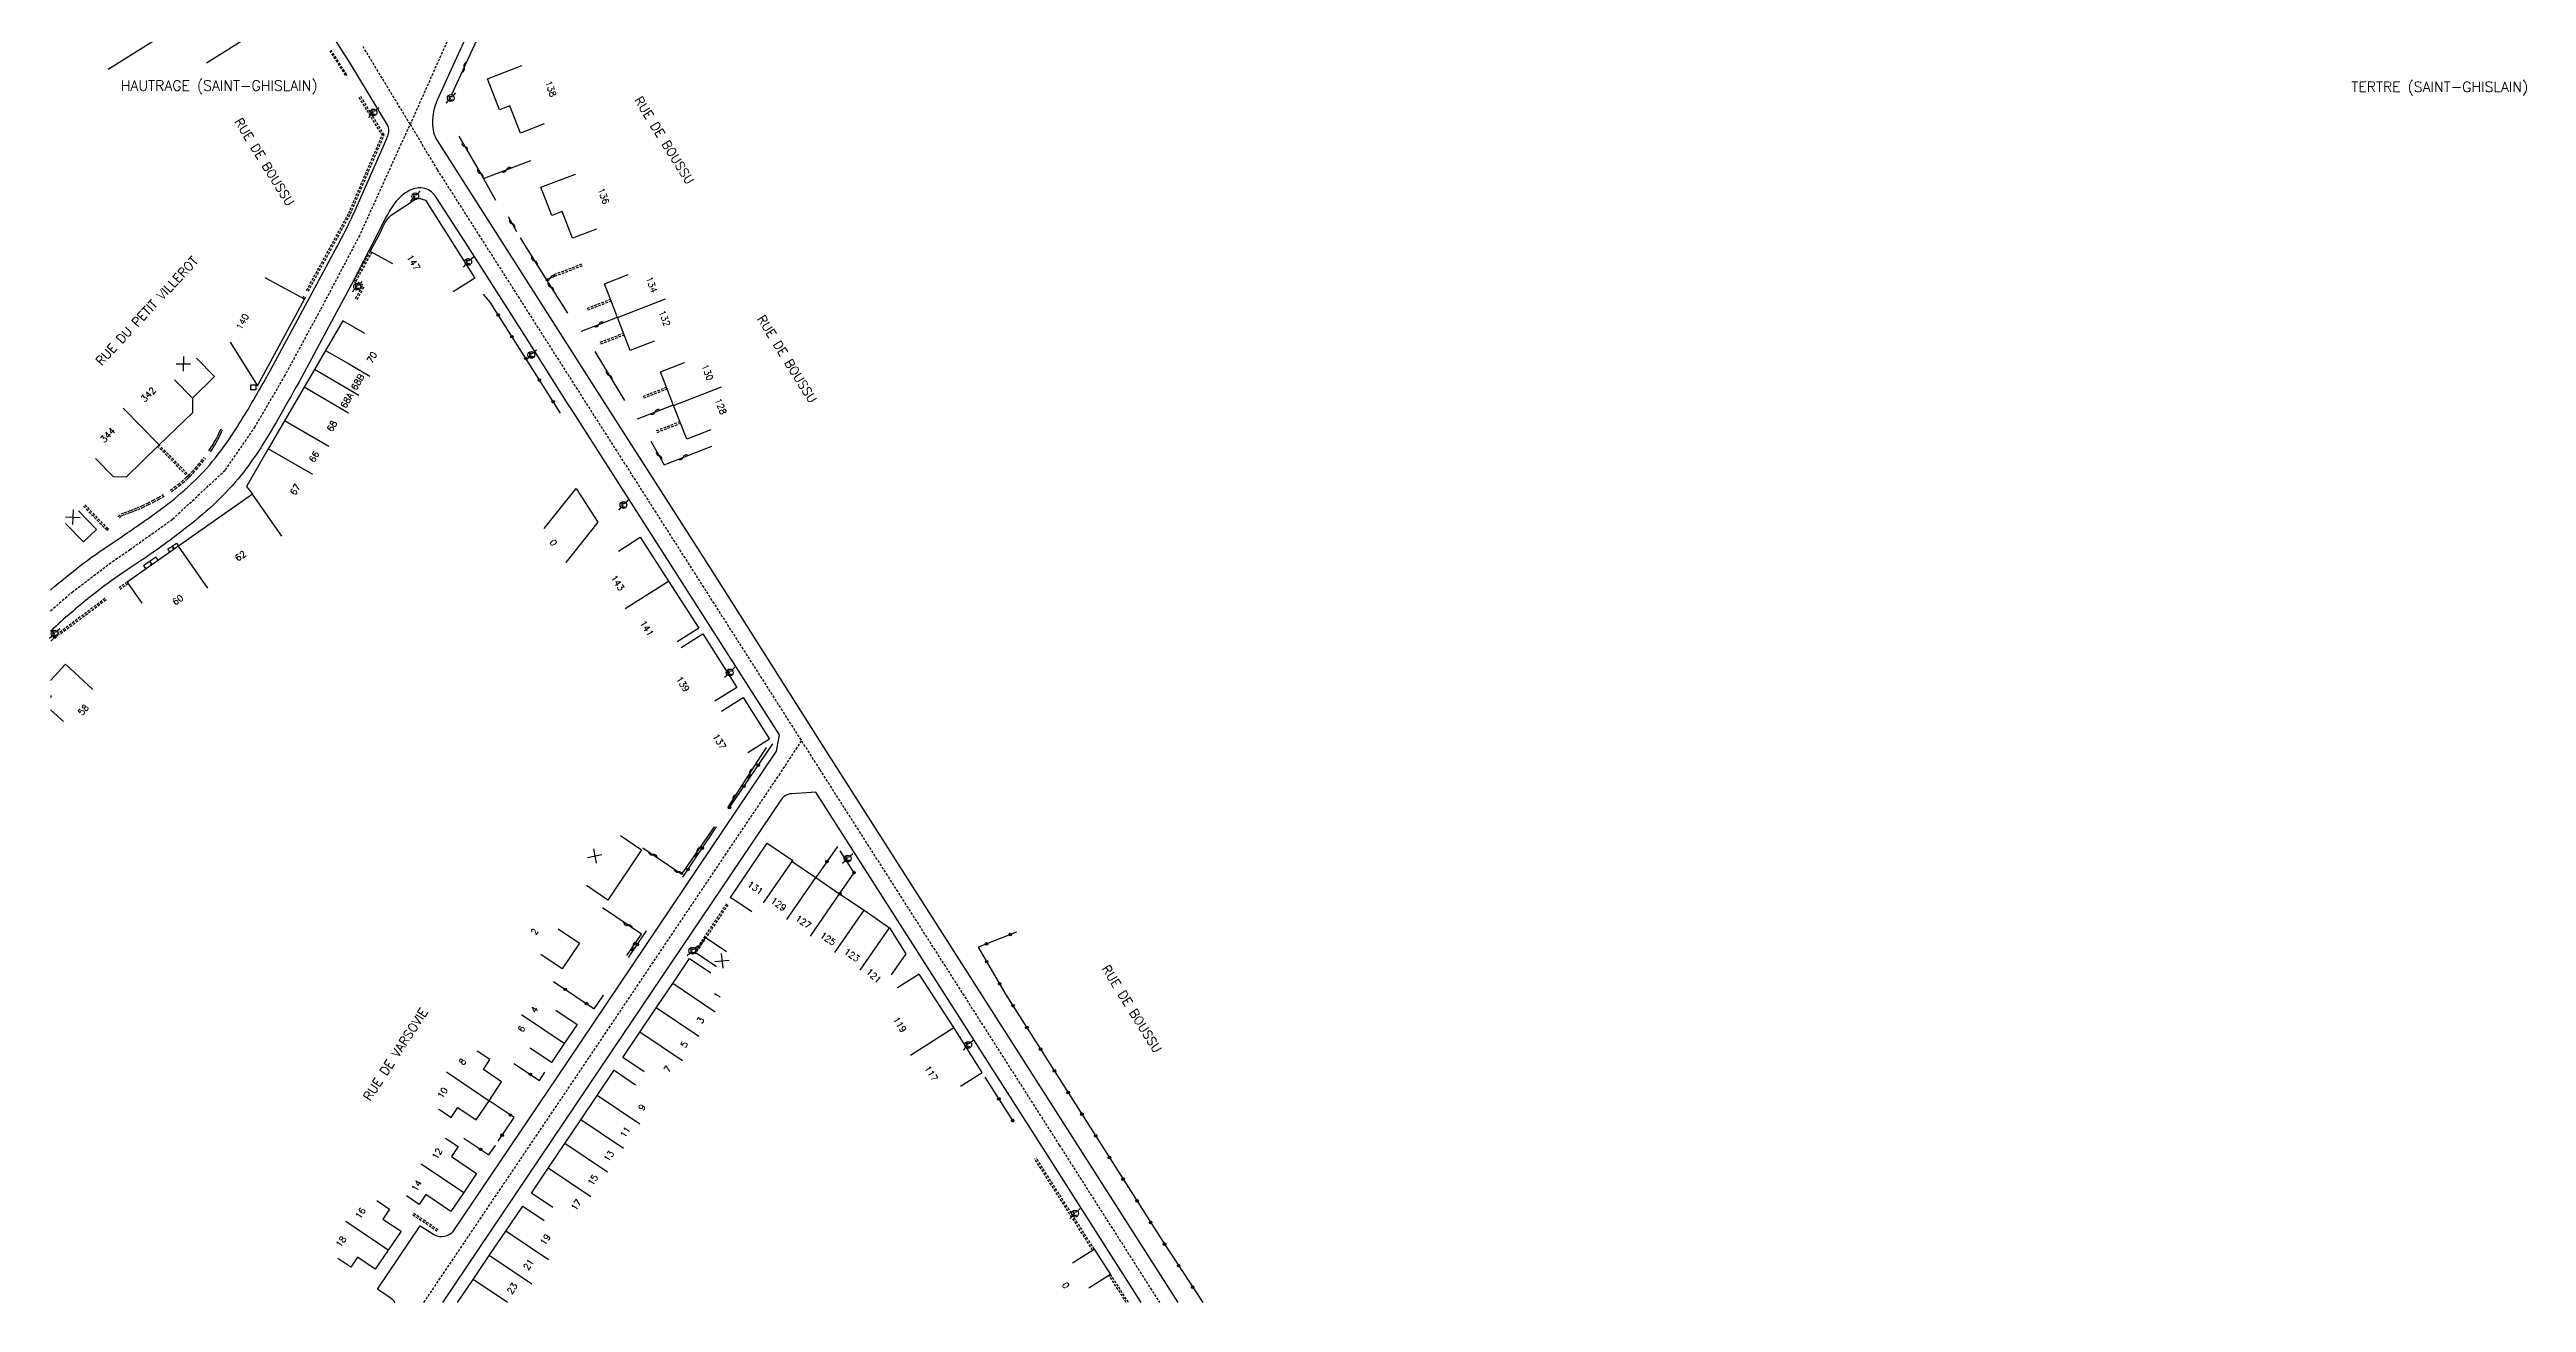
# Model space of a CAD drawing. Header units: millimetres. Extents: x 108000 to 109000, y 128000 to 129000.
# Drawn here: x 107999.8 to 108482.2, y 128000 to 128244 of the extents above; entities that cross this region are included whole.
import ezdxf
from ezdxf.enums import TextEntityAlignment as Align

# ---------------------------------------------------------------- set-up
doc = ezdxf.new("R2010")
doc.units = ezdxf.units.MM
doc.linetypes.add('DASHED', pattern=[0.75, 0.5, -0.25])
doc.layers.get('0').update_dxf_attribs({"linetype": 'CONTINUOUS'})
for name, color, linetype in [('W0001', 6, 'DASHED'), ('W0008', 7, 'CONTINUOUS'), ('W0100', 7, 'CONTINUOUS'), ('W0112', 1, 'DASHED'), ('W0310', 3, 'CONTINUOUS'), ('W0322', 7, 'CONTINUOUS'), ('W0471', 7, 'CONTINUOUS'), ('W0980', 7, 'CONTINUOUS'), ('W0989', 7, 'CONTINUOUS'), ('W0991', 7, 'CONTINUOUS'), ('W1102', 7, 'CONTINUOUS')]:
    doc.layers.add(name, color=color, linetype=linetype)
doc.styles.get("Standard").update_dxf_attribs({"font": 'romans.shx', "width": 0.85})

# ---------------------------------------------------------------- blocks, each defined once
blk = doc.blocks.new('T471')
for p, q in [((-0.333334, 0.333334), (-0.333334, -0.333334)), ((-0.333334, 0.333334), (0.333334, 0.333334)), ((-0.333334, 0), (0, 0)), ((0.500001, 0.500001), (1.000002, 1.000002)), ((-0.500001, -0.500001), (-1.000002, -1.000002)), ((-0.333334, -0.333334), (0.333334, -0.333334))]:
    blk.add_line(p, q)
blk.add_ellipse((0, 0), major_axis=(0.471405, 0.471405), ratio=1, start_param=5.4977871438, end_param=11.780972451)
blk = doc.blocks.new('t112o')
at = {"color": 0, "linetype": 'Continuous'}
for p, q in [((-0.5, 0.5), (0.5, 0.5)), ((-0.5, -0.5), (-0.5, 0.5)), ((0.5, 0.5), (0.5, -0.5)), ((0.5, -0.5), (-0.5, -0.5))]:
    blk.add_line(p, q, dxfattribs=at)
blk = doc.blocks.new('t322o')
at = {"color": 0, "linetype": 'Continuous'}
for radius in [0.25, 0.15]:
    blk.add_circle((0, 0), radius, dxfattribs=at)
blk = doc.blocks.new('t310o')
at = {"color": 0, "linetype": 'Continuous'}
for centre, start, end in [((-0.5, 0.38), 216.8699, 323.1304), ((0.5, -0.37), 36.8699, 143.1303)]:
    blk.add_arc(centre, 0.625, start, end, dxfattribs=at)
blk = doc.blocks.new('t991o')
at = {"color": 0, "linetype": 'Continuous'}
for p, q in [((-1, 1), (1, -1)), ((-1, -1), (1, 1))]:
    blk.add_line(p, q, dxfattribs=at)

msp = doc.modelspace()

# ---------------------------------------------------------------- linework, layer by layer
at = {"layer": 'W0001'}
for points in [[(108080.87, 128253.71), (108070.04, 128229.39), (108060.86, 128244.54), (108060.86, 128244.54)], [(108000, 128134.69), (108004.22, 128138.33), (108012.05, 128144.27), (108015.41, 128146.55), (108023.77, 128152.51), (108034.07, 128162.09), (108039.76, 128170.39), (108045.58, 128180.33), (108052.67, 128193.43), (108060.1, 128207.5), (108070.04, 128229.39), (108075.31, 128220.57), (108146.27, 128109.33), (108146.27, 128109.33)], [(108072.72, 128000), (108104.99, 128047.83), (108141.88, 128102.68), (108146.27, 128109.33), (108149.8, 128103.77), (108196.46, 128030.65), (108215.99, 128000)]]:
    msp.add_lwpolyline(points, dxfattribs=at)
at = {"layer": 'W0008', "flags": 128}
msp.add_lwpolyline([(108058.35, 128241.28), (108041.6, 128267.58), (108007.93, 128320.3), (108000, 128332.7)], dxfattribs=at)
at = {"layer": 'W0008'}
for points in [[(108083.48, 128252.04), (108075.32, 128234.12, 0.1131), (108074.39, 128229.61, 0.1354), (108075.28, 128226.24), (108104.81, 128179.9), (108128.59, 128142.77), (108150.57, 128108.15), (108199.07, 128032.13), (108219.58, 128000)], [(108000, 128138.71, -0.000418), (108000.22, 128138.9, -0.0275), (108009.39, 128146.06), (108013.56, 128148.91, 0.0077), (108020.71, 128153.86, 0.0574), (108031.01, 128163.11, 0.03), (108035.21, 128168.7, 0.0176), (108040.87, 128178.03, 0.0058), (108042.83, 128181.52), (108050.07, 128194.88), (108055.18, 128204.45, 0.009), (108058.1, 128210.02, 0.0099), (108059.26, 128212.51), (108065.47, 128226.64, 0.0417), (108065.83, 128227.57, 0.1951), (108065.68, 128229.18), (108058.35, 128241.28), (108058.35, 128241.28)], [(108067.11, 128000, 0.10384), (108066.17, 128000.88), (108063.66, 128002.57), (108072, 128014.91), (108074.76, 128013.17, 0.1913), (108076.73, 128012.92, 0.1937), (108078.57, 128014.02), (108100.62, 128046.69), (108141.4, 128107.34), (108141.98, 128110.5), (108101.69, 128173.63), (108100.51, 128175.38), (108092.69, 128187.76), (108081.29, 128205.68), (108075.33, 128214.89, 0.1498), (108073.28, 128216.8, 0.1894), (108070.18, 128216.61, 0.1223), (108067.34, 128214.44, 0.0553), (108065.4, 128211.39), (108062.1, 128204.99), (108058.62, 128198.22), (108055.27, 128191.99), (108048.33, 128179.15, -0.0077), (108044.32, 128172.08, -0.0379), (108037.13, 128161.06, -0.0545), (108026.82, 128151.15, -0.0213), (108017.25, 128144.19), (108014.71, 128142.49, 0.0197), (108008.21, 128137.76, 0.0183), (108000.72, 128131.36, 0.001634), (108000, 128130.7, 0.025)], [(108212.43, 128000), (108193.85, 128029.17), (108179.49, 128051.64), (108149.03, 128099.39), (108144.36, 128099.05, 0.2183), (108142.37, 128098.02), (108109.35, 128048.97), (108076.31, 128000)]]:
    msp.add_lwpolyline(points, format="xyb", dxfattribs=at)
at = {"layer": 'W0100'}
for p, q in [((108019.33, 128144.25), (108019.74, 128143.66)), ((108019.42, 128143.84), (108019.74, 128143.66)), ((108019.74, 128143.66), (108019.67, 128144.03)), ((108023.69, 128147.28), (108024.09, 128146.7)), ((108023.76, 128146.89), (108024.09, 128146.7)), ((108024.09, 128146.7), (108024.03, 128147.09))]:
    msp.add_line(p, q, dxfattribs=at)
at = {"layer": 'W0100', "flags": 128}
msp.add_lwpolyline([(108011.22, 128240.16), (108033.98, 128254.41), (108038.86, 128246.62), (108030.38, 128241.31), (108030.38, 128241.31)], dxfattribs=at)
at = {"layer": 'W0100'}
for points in [[(108096.17, 128229.46), (108091.5, 128227.67), (108089.47, 128233), (108087.44, 128232.22), (108085.12, 128238.28), (108091.82, 128240.84), (108091.82, 128240.84)], [(108106.31, 128209), (108101.64, 128207.22), (108099.64, 128212.44), (108097.62, 128211.66), (108095.52, 128217.16), (108102.22, 128219.72), (108102.22, 128219.72)], [(108034.99, 128186.95), (108040.3, 128178.47), (108049.44, 128195.38), (108041.79, 128199.52), (108041.79, 128199.52)], [(108117.58, 128187.15), (108112.92, 128185.34), (108110.41, 128191.79), (108107.86, 128198.36), (108112.52, 128200.17), (108112.52, 128200.17)], [(108061.22, 128188.65), (108056.9, 128191.16), (108053.55, 128185.37), (108051.39, 128181.64), (108049.38, 128178.19), (108045.56, 128171.65), (108042.42, 128166.23), (108038.16, 128158.85), (108039.32, 128157.38), (108025.18, 128147.46), (108014.9, 128140.27), (108017.78, 128136.18), (108017.78, 128136.18)], [(108028.46, 128183.88), (108031.94, 128180.3), (108027.66, 128176.07), (108027.63, 128173.25), (108021.14, 128166.96), (108014.74, 128160.71), (108012.26, 128160.74), (108008.77, 128164.32), (108008.77, 128164.32)], [(108128.57, 128169.94), (108123.91, 128168.12), (108121.36, 128174.64), (108118.79, 128181.22), (108123.44, 128183.05), (108123.44, 128183.05)], [(108096.15, 128150.67), (108102.38, 128158.5), (108106.58, 128151.9), (108100.36, 128144.07), (108100.36, 128144.07)], [(108005.47, 128154.12), (108008.94, 128150.53), (108006.43, 128148.1), (108002.95, 128151.69), (108002.95, 128151.69)], [(108110.62, 128146.3), (108114.84, 128148.98), (108120.36, 128140.45), (108126.24, 128131.28), (108122.02, 128128.6), (108122.02, 128128.6)], [(108020.94, 128144.5), (108020.53, 128145.09), (108018.12, 128143.41), (108018.54, 128142.82), (108018.54, 128142.82)], [(108023.27, 128146.13), (108022.87, 128146.7), (108024.51, 128147.86), (108024.92, 128147.28), (108024.92, 128147.28)], [(108122.8, 128127.5), (108127.02, 128130.18), (108133.64, 128119.76), (108129.41, 128117.08), (108129.41, 128117.08)], [(108000, 128121.1), (108002.89, 128124.26), (108008.23, 128119.37), (108008.23, 128119.37)], [(108000, 128117.78), (108000.16, 128117.96), (108000, 128118.11)], [(108002.51, 128113.13), (108000, 128115.42)], [(108130.67, 128115.14), (108134.89, 128117.82), (108140.05, 128109.69), (108135.83, 128107.01), (108135.83, 128107.01)], [(108110.98, 128090.94), (108115.12, 128088.14), (108108.52, 128078.36), (108104.38, 128081.16), (108104.38, 128081.16)], [(108136.6, 128076.06), (108132.46, 128078.86), (108139.59, 128089.45), (108144.55, 128086.05), (108144.44, 128085.89), (108149.07, 128082.77), (108153.69, 128079.54), (108158.44, 128076.35), (108163.37, 128072.95), (108166.59, 128067.9), (108163.74, 128063.8), (108163.74, 128063.8)], [(108098.88, 128072.77), (108103.02, 128069.98), (108099.62, 128064.93), (108095.47, 128067.73), (108095.47, 128067.73)], [(108115.61, 128044.91), (108111.47, 128047.7), (108114.77, 128052.64), (108117.96, 128057.36), (108121.17, 128062.09), (108124.46, 128066.96), (108128.61, 128064.17), (108128.61, 128064.17)], [(108131.65, 128068.28), (108127.51, 128071.08), (108125.56, 128068.19), (108129.7, 128065.39), (108129.7, 128065.39)], [(108177.25, 128042.1), (108181.46, 128044.8), (108175.93, 128053.52), (108169.16, 128063.95), (108164.95, 128061.25), (108164.95, 128061.25)], [(108098.39, 128056.89), (108102.54, 128054.09), (108100.02, 128050.41), (108097.54, 128046.7), (108093.4, 128049.5), (108093.4, 128049.5)], [(108075.56, 128037.7), (108078.06, 128036.03), (108079.34, 128037.95), (108082.9, 128035.57), (108085.4, 128039.28), (108087.84, 128042.96), (108084.3, 128045.36), (108085.59, 128047.28), (108083.1, 128048.95), (108083.1, 128048.95)], [(108097.82, 128018.47), (108093.67, 128021.26), (108096.93, 128026.16), (108100.16, 128030.97), (108103.29, 128035.57), (108106.48, 128040.28), (108109.79, 128045.2), (108113.93, 128042.4), (108113.93, 128042.4)], [(108076.91, 128032.02), (108079.39, 128030.34), (108078.09, 128028.42), (108082.99, 128025.11), (108080.48, 128021.39), (108077.99, 128017.71), (108073.09, 128021.02), (108071.79, 128019.1), (108069.3, 128020.78), (108069.3, 128020.78)], [(108063.55, 128019.85), (108066.03, 128018.17), (108064.73, 128016.24), (108068.27, 128013.85), (108065.79, 128010.17), (108063.26, 128006.46), (108059.77, 128008.82), (108058.47, 128006.9), (108055.98, 128008.58), (108055.98, 128008.58)], [(108079.28, 128000), (108082.31, 128004.48), (108085.46, 128009.14), (108088.69, 128013.89), (108092, 128018.77), (108096.14, 128015.98), (108096.14, 128015.98)], [(108199.03, 128007.71), (108203.27, 128010.39), (108206.46, 128005.43), (108202.23, 128002.76), (108202.23, 128002.76)]]:
    msp.add_lwpolyline(points, dxfattribs=at)
msp.add_lwpolyline([(108066.67, 128202.26), (108062.28, 128204.66), (108064.28, 128208.3, -0.0815), (108065.93, 128211.35), (108066.32, 128211.71), (108071.45, 128215.08), (108073.05, 128214.64), (108082.66, 128199.43), (108078.43, 128196.76), (108078.43, 128196.76)], format="xyb", dxfattribs=at)
at = {"layer": 'W0112'}
for p, q in [((108057.48, 128238.93), (108054.46, 128243.68)), ((108057.69, 128239.06), (108054.67, 128243.82)), ((108064.69, 128227.15), (108060.08, 128234.7)), ((108064.99, 128227.34), (108060.38, 128234.88)), ((108058.08, 128212.07), (108064.67, 128227.47)), ((108058.4, 128211.94), (108064.99, 128227.34)), ((108049.87, 128197.06), (108058.09, 128212.1)), ((108050.18, 128196.89), (108058.4, 128211.94)), ((108062.28, 128204.66), (108059, 128198.76)), ((108062.59, 128204.49), (108059.31, 128198.59)), ((108098.1, 128200.16), (108103.54, 128202.24)), ((108098.23, 128199.83), (108103.67, 128201.91)), ((108059, 128198.76), (108060.68, 128197.83)), ((108059.17, 128199.07), (108060.85, 128198.14)), ((108060.68, 128197.83), (108059.26, 128195.23)), ((108060.98, 128197.66), (108059.56, 128195.06)), ((108049.12, 128195.53), (108049.42, 128196.14)), ((108049.44, 128195.38), (108049.73, 128195.99)), ((108104.51, 128193.58), (108109.04, 128195.33)), ((108104.64, 128193.25), (108109.16, 128195.01)), ((108107.07, 128186.97), (108111.6, 128188.73)), ((108107.2, 128186.65), (108111.73, 128188.4)), ((108115.41, 128176.44), (108119.96, 128178.22)), ((108115.54, 128176.11), (108120.09, 128177.89)), ((108031.9, 128167.49), (108032.14, 128167.92)), ((108032.14, 128167.92), (108032.37, 128168.34)), ((108032.2, 128167.31), (108032.45, 128167.75)), ((108032.37, 128168.34), (108032.59, 128168.77)), ((108032.45, 128167.75), (108032.68, 128168.18)), ((108032.59, 128168.77), (108032.8, 128169.2)), ((108032.68, 128168.18), (108032.9, 128168.61)), ((108032.8, 128169.2), (108033, 128169.64)), ((108032.9, 128168.61), (108033.11, 128169.05)), ((108033, 128169.64), (108033.21, 128170.08)), ((108033.11, 128169.05), (108033.32, 128169.49)), ((108033.32, 128169.49), (108033.52, 128169.93)), ((108118.03, 128169.75), (108122.58, 128171.53)), ((108118.15, 128169.42), (108122.71, 128171.2)), ((108026.91, 128160.59), (108020.89, 128166.71)), ((108027.16, 128160.83), (108021.14, 128166.96)), ((108028.16, 128162.41), (108028.75, 128163.11)), ((108028.42, 128162.18), (108029.02, 128162.89)), ((108028.75, 128163.11), (108029.33, 128163.82)), ((108029.02, 128162.89), (108029.61, 128163.61)), ((108029.33, 128163.82), (108029.91, 128164.55)), ((108029.61, 128163.61), (108030.18, 128164.33)), ((108030.84, 128165.8), (108031.11, 128166.22)), ((108031.11, 128166.22), (108031.38, 128166.64)), ((108031.13, 128165.61), (108031.41, 128166.03)), ((108031.38, 128166.64), (108031.65, 128167.06)), ((108031.41, 128166.03), (108031.68, 128166.45)), ((108031.65, 128167.06), (108031.9, 128167.49)), ((108031.68, 128166.45), (108031.94, 128166.88)), ((108031.94, 128166.88), (108032.2, 128167.31)), ((108023.34, 128158.16), (108024.09, 128158.72)), ((108023.55, 128157.88), (108024.3, 128158.44)), ((108024.09, 128158.72), (108024.83, 128159.29)), ((108024.3, 128158.44), (108025.04, 128159.01)), ((108024.83, 128159.29), (108025.55, 128159.87)), ((108025.04, 128159.01), (108025.77, 128159.6)), ((108025.55, 128159.87), (108026.24, 128160.46)), ((108025.77, 128159.6), (108026.48, 128160.2)), ((108026.24, 128160.46), (108026.91, 128161.08)), ((108026.48, 128160.2), (108027.16, 128160.83)), ((108026.91, 128161.08), (108027.55, 128161.73)), ((108027.16, 128160.83), (108027.8, 128161.49)), ((108027.55, 128161.73), (108028.16, 128162.41)), ((108027.8, 128161.49), (108028.42, 128162.18)), ((108006.43, 128155.05), (108011.01, 128150.32)), ((108006.68, 128155.3), (108011.26, 128150.56)), ((108013.19, 128153.02), (108013.67, 128153.5)), ((108013.43, 128152.77), (108013.91, 128153.25)), ((108013.8, 128153.58), (108014.42, 128153.79)), ((108013.91, 128153.25), (108014.53, 128153.46)), ((108014.42, 128153.79), (108015.03, 128154.01)), ((108014.53, 128153.46), (108015.15, 128153.68)), ((108015.03, 128154.01), (108015.65, 128154.23)), ((108015.15, 128153.68), (108015.77, 128153.9)), ((108015.65, 128154.23), (108016.25, 128154.46)), ((108015.77, 128153.9), (108016.38, 128154.13)), ((108016.25, 128154.46), (108016.85, 128154.7)), ((108016.38, 128154.13), (108016.99, 128154.37)), ((108016.85, 128154.7), (108017.9, 128155.16)), ((108016.99, 128154.37), (108018.05, 128154.84)), ((108017.9, 128155.16), (108018.94, 128155.66)), ((108018.05, 128154.84), (108019.1, 128155.35)), ((108018.94, 128155.66), (108019.97, 128156.19)), ((108019.1, 128155.35), (108020.14, 128155.88)), ((108019.97, 128156.19), (108021, 128156.74)), ((108020.14, 128155.88), (108021.16, 128156.43)), ((108021, 128156.74), (108022.02, 128157.3)), ((108021.16, 128156.43), (108022.19, 128156.99)), ((108010.76, 128150.56), (108011.22, 128151.04)), ((108011.01, 128150.32), (108011.47, 128150.8)), ((108014.9, 128140.27), (108013.36, 128139.13)), ((108015.11, 128139.99), (108013.57, 128138.85)), ((108010.61, 128137.06), (108001.56, 128130.29)), ((108010.82, 128136.78), (108001.77, 128130.01)), ((108131.64, 128077.62), (108125.26, 128068.07)), ((108131.93, 128077.43), (108125.55, 128067.87)), ((108202.96, 128010.19), (108191.68, 128027.95)), ((108203.26, 128010.38), (108191.97, 128028.14)), ((108075.32, 128013.83), (108070.45, 128017.1)), ((108075.52, 128014.12), (108070.64, 128017.39)), ((108209.51, 128000), (108206.17, 128005.25)), ((108209.92, 128000), (108206.47, 128005.44))]:
    msp.add_line(p, q, dxfattribs=at)
msp.add_lwpolyline([(108057.69, 128239.06), (108057.48, 128238.93)], dxfattribs=at)
at = {"layer": 'W0310'}
for points in [[(108085.13, 128250.4), (108078.05, 128235.03), (108078.05, 128235.03)], [(108079.51, 128227.06), (108084.3, 128218.82), (108086.68, 128214.66), (108086.68, 128214.66)], [(108084.3, 128218.82), (108093.53, 128222.35), (108093.53, 128222.35)], [(108089.1, 128211.45), (108090.74, 128208.53), (108090.74, 128208.53)], [(108091.49, 128207.28), (108096.5, 128199.16), (108100.66, 128192.65), (108100.66, 128192.65)], [(108096.5, 128199.16), (108098.23, 128199.83), (108098.23, 128199.83)], [(108103.4, 128189.1), (108110.4, 128191.82), (108110.4, 128191.82)], [(108105.99, 128185.18), (108111.76, 128175.63), (108111.76, 128175.63)], [(108114.31, 128172.04), (108121.31, 128174.78), (108121.31, 128174.78)], [(108116.9, 128167.72), (108119.5, 128163.11), (108128.81, 128166.76), (108128.81, 128166.76)], [(108131.96, 128096.43), (108139.46, 128108.03), (108139.46, 128108.03)], [(108115.36, 128088.49), (108122.93, 128083.38), (108129.33, 128092.61), (108129.33, 128092.61)], [(108112.21, 128067.53), (108115.09, 128071.68), (108107.48, 128076.81), (108107.48, 128076.81)]]:
    msp.add_lwpolyline(points, dxfattribs=at)
at = {"layer": 'W0322'}
for points in [[(108099.3, 128173.16), (108085.6, 128194.79), (108084.3, 128196.35), (108084.3, 128196.35)], [(108001.51, 128130.25), (108000.07, 128128.78), (108000.07, 128128.78)], [(108132.18, 128096.25), (108140.65, 128108.77), (108140.65, 128108.77)], [(108123.15, 128082.8), (108129.73, 128092.6), (108129.73, 128092.6)], [(108153.24, 128088.8), (108149.07, 128082.77), (108149.07, 128082.77)], [(108153.69, 128079.54), (108156.51, 128083.65), (108153.81, 128087.93), (108153.81, 128087.93)], [(108112.58, 128067.18), (108116.05, 128072.34), (108116.05, 128072.34)], [(108188.11, 128072.11), (108180.67, 128069.17), (108186.01, 128060.05), (108216.73, 128011.7), (108224.39, 128000)], [(108097.98, 128062.5), (108105.86, 128057.18), (108106.47, 128058.03), (108107.68, 128059.85), (108107.68, 128059.85)], [(108090.24, 128046.55), (108095.23, 128043.21), (108096.3, 128044.82), (108096.3, 128044.82)], [(108187.59, 128035.13), (108182.02, 128043.87), (108182.02, 128043.87)], [(108087.18, 128031.39), (108090.27, 128036.02), (108085.4, 128039.28), (108085.4, 128039.28)], [(108080.51, 128032), (108085.34, 128028.77), (108086.64, 128030.59), (108086.64, 128030.59)]]:
    msp.add_lwpolyline(points, dxfattribs=at)
at = {"layer": 'W1102'}
for points in [[(108110.41, 128191.79), (108119.74, 128195.4), (108119.74, 128195.4)], [(108053.55, 128185.37), (108057.88, 128182.86), (108062.2, 128180.35), (108062.2, 128180.35)], [(108027.66, 128176.07), (108024.15, 128179.62), (108024.15, 128179.62)], [(108058.03, 128173.17), (108049.38, 128178.19), (108049.38, 128178.19)], [(108060.04, 128176.62), (108051.39, 128181.64), (108051.39, 128181.64)], [(108121.36, 128174.64), (108130.68, 128178.26), (108130.68, 128178.26)], [(108021.14, 128166.96), (108014.17, 128174.12), (108014.17, 128174.12)], [(108054.21, 128166.64), (108045.56, 128171.65), (108045.56, 128171.65)], [(108051.07, 128161.21), (108042.42, 128166.23), (108042.42, 128166.23)], [(108045.06, 128149.19), (108039.32, 128157.38), (108039.32, 128157.38)], [(108030.65, 128139.09), (108024.92, 128147.28), (108024.92, 128147.28)], [(108111.91, 128135.09), (108120.36, 128140.45), (108120.36, 128140.45)], [(108138.85, 128077.84), (108144.55, 128086.05), (108144.55, 128086.05)], [(108143.37, 128074.55), (108149.07, 128082.77), (108149.07, 128082.77)], [(108147.99, 128071.33), (108153.69, 128079.54), (108153.69, 128079.54)], [(108152.74, 128068.13), (108158.44, 128076.35), (108158.44, 128076.35)], [(108157.67, 128064.73), (108163.37, 128072.95), (108163.37, 128072.95)], [(108129.46, 128056.5), (108121.17, 128062.09), (108121.17, 128062.09)], [(108126.25, 128051.78), (108117.96, 128057.36), (108117.96, 128057.36)], [(108100.02, 128050.41), (108091.74, 128056.01), (108091.74, 128056.01)], [(108123.07, 128047.05), (108114.77, 128052.64), (108114.77, 128052.64)], [(108167.51, 128048.12), (108175.93, 128053.52), (108175.93, 128053.52)], [(108077.12, 128044.88), (108085.4, 128039.28), (108085.4, 128039.28)], [(108114.77, 128034.7), (108106.48, 128040.28), (108106.48, 128040.28)], [(108111.58, 128029.98), (108103.29, 128035.57), (108103.29, 128035.57)], [(108108.45, 128025.38), (108100.16, 128030.97), (108100.16, 128030.97)], [(108072.19, 128026.99), (108080.48, 128021.39), (108080.48, 128021.39)], [(108105.23, 128020.57), (108096.93, 128026.16), (108096.93, 128026.16)], [(108065.79, 128010.17), (108057.5, 128015.77), (108057.5, 128015.77)], [(108096.99, 128008.3), (108088.69, 128013.89), (108088.69, 128013.89)], [(108093.76, 128003.56), (108085.46, 128009.14), (108085.46, 128009.14)], [(108088.97, 128000), (108082.31, 128004.48), (108082.31, 128004.48)]]:
    msp.add_lwpolyline(points, dxfattribs=at)

# ---------------------------------------------------------------- block references
at = {"layer": 'W0112'}
msp.add_blockref('t112o', (108039.5, 128178.19), dxfattribs=at)
at = {"layer": 'W0310'}
for p, rotation in [((108080.56, 128240.48), 245.245841037925), ((108080.68, 128225.05), 300.1640572177243), ((108083.69, 128219.86), 300.1640572177243), ((108088.8, 128220.54), 20.91173817818944), ((108089.9, 128210.03), 299.4235947597299), ((108094.25, 128202.8), 301.6655824429212), ((108097.34, 128199.49), 21.32675022209619), ((108097.43, 128197.71), 302.5908700149121), ((108106.81, 128190.43), 21.20613646104313), ((108108.8, 128180.53), 301.1450324010889), ((108117.72, 128173.38), 21.35996546299902), ((108118.52, 128164.86), 299.3957340067435), ((108123.22, 128164.57), 21.3594407221747), ((108136.2, 128102.99), 57.12201676993516), ((108132.94, 128097.95), 57.12201676993516), ((108117.32, 128087.16), 325.9887610119879), ((108125.91, 128087.68), 55.26675535831799), ((108122.29, 128083.81), 325.9887610119879), ((108112.45, 128073.46), 145.9893535069239), ((108113.48, 128069.36), 55.28118060366763)]:
    msp.add_blockref('t310o', p, dxfattribs=dict(at, rotation=rotation))
at = {"layer": 'W0322'}
for p, rotation in [((108087.19, 128192.28), 122.3454392804635), ((108089.86, 128188.05), 122.3454392804635), ((108092.54, 128183.83), 122.3454392804635), ((108095.21, 128179.6), 122.3454392804635), ((108097.89, 128175.38), 122.3454392804635), ((108000.81, 128129.53), 225.5973825561712), ((108137.85, 128104.63), 55.92069097765593), ((108135.05, 128100.49), 55.92069097765593), ((108132.25, 128096.35), 55.92069097765593), ((108126.94, 128088.45), 56.11617442526543), ((108151.21, 128085.86), 235.3487974386115), ((108124.16, 128084.29), 56.11617442526543), ((108156.48, 128083.7), 122.243116689043), ((108153.71, 128079.58), 55.50947208470567), ((108186.93, 128071.65), 201.564677793326), ((108114.27, 128069.69), 56.01418493376485), ((108182.28, 128069.81), 201.564677793326), ((108182.33, 128066.35), 300.3576743491868), ((108184.85, 128062.04), 300.3576743491868), ((108100.25, 128060.97), 325.9890610226075), ((108104.4, 128058.17), 325.9890610226075), ((108187.46, 128057.77), 302.422582152659), ((108190.14, 128053.55), 302.422582152659), ((108192.82, 128049.33), 302.422582152659), ((108093.46, 128044.4), 326.2050854608373), ((108195.51, 128045.11), 302.422582152659), ((108184.7, 128039.66), 122.5352919759965), ((108198.19, 128040.89), 302.422582152659), ((108087.97, 128032.57), 56.35847925343796), ((108089.56, 128036.49), 146.1820700134054), ((108187.39, 128035.44), 122.5352919759965), ((108200.87, 128036.67), 302.422582152659), ((108203.55, 128032.45), 302.422582152659), ((108083.77, 128029.82), 326.2057216436191), ((108206.23, 128028.23), 302.422582152659), ((108208.91, 128024.01), 302.422582152659), ((108211.59, 128019.79), 302.422582152659), ((108214.27, 128015.57), 302.422582152659), ((108216.96, 128011.35), 303.2372774881139), ((108219.7, 128007.17), 303.2372774881139), ((108222.44, 128002.99), 303.2372774881139)]:
    msp.add_blockref('t322o', p, dxfattribs=dict(at, rotation=rotation))
at = {"layer": 'W0471'}
for p in [(108077.96, 128234.51), (108062.91, 128231.7), (108071.02, 128215.37), (108081.35, 128202.61), (108059.72, 128197.81), (108093.65, 128184.5), (108111.59, 128155.28), (108000.81, 128130.25), (108132.28, 128122.67), (108155.24, 128086.44), (108125.01, 128068.47), (108178.73, 128050.15), (108199.51, 128017.3)]:
    msp.add_blockref('T471', p, dxfattribs=at)
at = {"layer": 'W0991'}
for p, rotation in [((108025.87, 128182.77), 314.7896051138511), ((108004.34, 128152.91), 313.1631926695389), ((108106, 128086.92), 326.2772989480025), ((108130.77, 128066.52), 320.5757183557774)]:
    msp.add_blockref('t991o', p, dxfattribs=dict(at, rotation=rotation))

# ---------------------------------------------------------------- texts
at = {"layer": 'W0980'}
for s, p in [('HAUTRAGE (SAINT-GHISLAIN)', (108032.85, 128236.79)), ('TERTRE (SAINT-GHISLAIN)', (108465.32, 128236.55))]:
    msp.add_text(s, height=2, dxfattribs=at).set_placement(p, align=Align.MIDDLE)
at = {"layer": 'W0989'}
for s, rotation, p in [('RUE DE BOUSSU', 301.8851, (108041.67, 128222.06)), ('RUE DE BOUSSU', 301.8851, (108119.54, 128226.29)), ('RUE DU PETIT VILLEROT', 47.0201, (108018.75, 128193.07)), ('RUE DE BOUSSU', 301.8851, (108143.45, 128183.7)), ('RUE DE BOUSSU', 301.8851, (108210.59, 128057.16)), ('RUE DE VARSOVIE', 57.0579, (108067.18, 128048.31))]:
    msp.add_text(s, height=1.75, rotation=rotation, dxfattribs=at).set_placement(p, align=Align.MIDDLE)
at = {"layer": 'W0991'}
for s, rotation, p in [('138', 289.5669, (108097.45, 128236.32)), ('136', 289.8878, (108107.7, 128215.45)), ('147', 302.2811, (108070.67, 128202.49)), ('134', 291.2068, (108117.06, 128198.17)), ('140', 61.5857, (108037.39, 128190.97)), ('132', 291.2058, (108119.59, 128191.64)), ('70', 59.9807, (108062.59, 128184.01)), ('130', 291.3443, (108127.96, 128181.1)), ('342', 44.2825, (108019.03, 128176.78)), ('68B', 59.8325, (108059.82, 128179.23)), ('68A', 59.7693, (108057.73, 128175.63)), ('128', 291.3751, (108130.55, 128174.48)), ('344', 45.7327, (108011.14, 128168.89)), ('68', 59.7088, (108054.81, 128170.64)), ('66', 59.9137, (108051.34, 128164.68)), ('67', 60.0161, (108047.65, 128158.29)), ('0', 302.5125, (108097.92, 128147.93)), ('62', 35.0431, (108037, 128145.37)), ('143', 302.8557, (108110.46, 128140.1)), ('60', 34.9644, (108024.78, 128136.81)), ('141', 302.6853, (108116.14, 128131.27)), ('139', 302.4009, (108123.15, 128120.41)), ('58', 48.5659, (108006.4, 128115.39)), ('137', 302.3828, (108130.29, 128109.21)), ('131', 325.6217, (108137.27, 128080.74)), ('129', 323.9725, (108141.81, 128077.54)), ('2', 55.9893, (108094.27, 128072.21)), ('127', 325.1309, (108146.62, 128074.11)), ('125', 326.1089, (108151.43, 128070.82)), ('123', 325.3979, (108156.08, 128067.65)), ('121', 317.6494, (108160.35, 128063.61)), ('4', 55.6736, (108094.26, 128057.04)), ('1', 55.9318, (108129.86, 128059.77)), ('6', 56.1998, (108091.72, 128053.29)), ('3', 55.8266, (108126.6, 128054.95)), ('119', 302.9681, (108165.41, 128054.11)), ('8', 56.6739, (108080.22, 128046.87)), ('5', 55.9968, (108123.41, 128050.25)), ('7', 56.1933, (108120.18, 128045.44)), ('117', 302.3903, (108171.52, 128044.61)), ('10', 57.9028, (108076.33, 128040.81)), ('9', 56.071, (108115.19, 128037.99)), ('11', 55.881, (108111.92, 128033.16)), ('12', 56.7238, (108075.28, 128028.96)), ('13', 55.8014, (108108.75, 128028.49)), ('14', 58.0922, (108071.3, 128022.74)), ('15', 56.1525, (108105.61, 128023.83)), ('16', 56.6664, (108060.36, 128017.38)), ('17', 56.3253, (108102.38, 128019)), ('18', 54.8365, (108056.58, 128011.85)), ('19', 55.9084, (108096.37, 128012.24)), ('23', 55.9504, (108089.92, 128002.73)), ('21', 55.7766, (108093.09, 128007.41)), ('0', 302.7771, (108197.72, 128003.31))]:
    msp.add_text(s, height=1.25, rotation=rotation, dxfattribs=at).set_placement(p, align=Align.MIDDLE)

doc.saveas('drawing.dxf')
